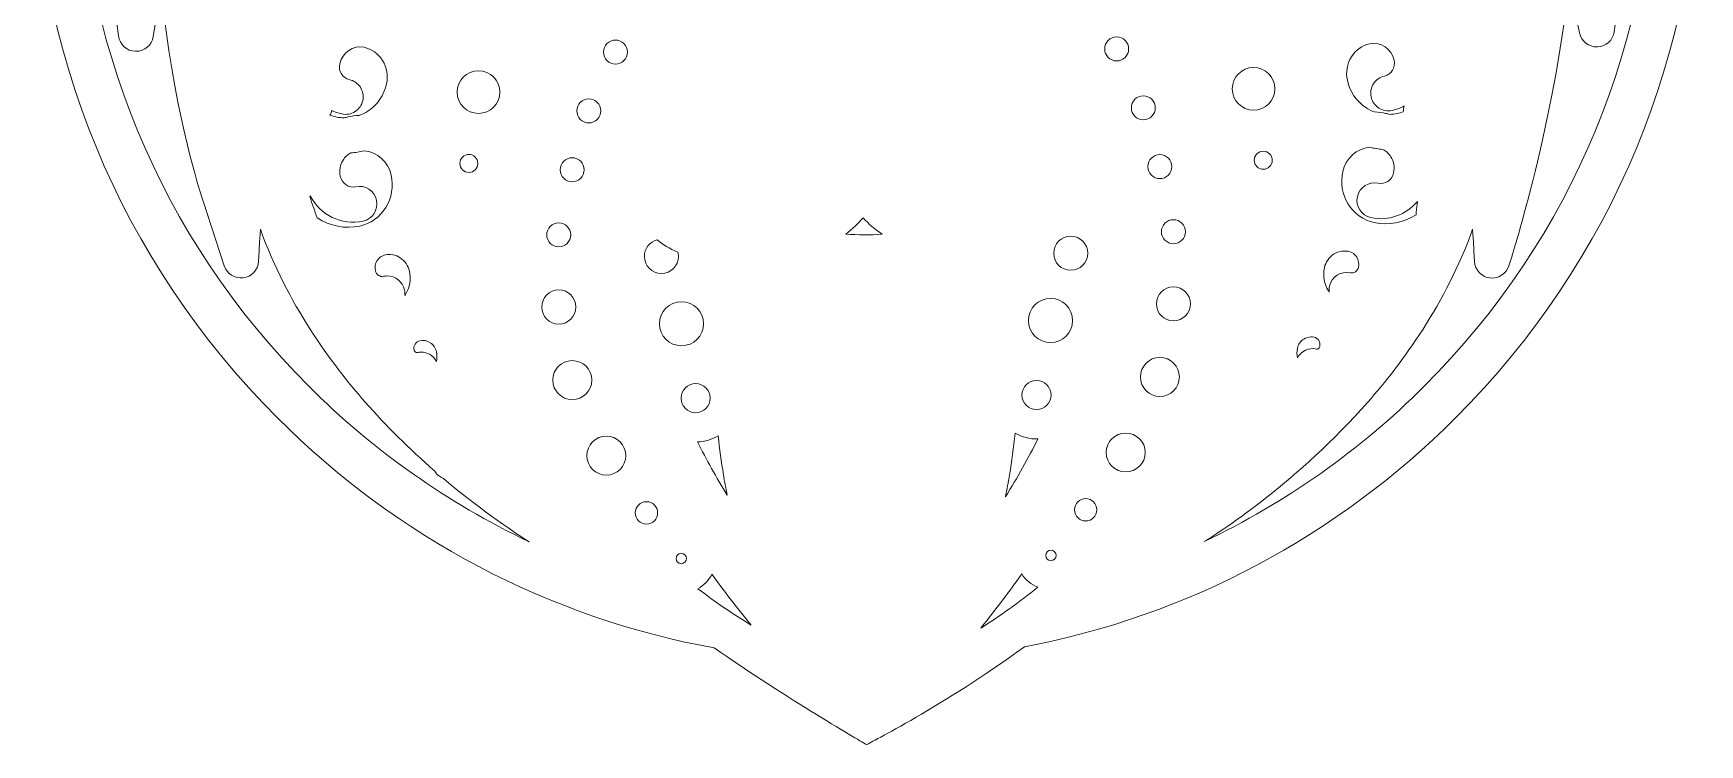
# Model space of a CAD drawing. Header units: millimetres. Extents: x 12 to 1208, y -339 to -12.
# Drawn here: x 924.1 to 1208.4, y -339.2 to -217.9 of the extents above; entities that cross this region are included whole.
import ezdxf

# ---------------------------------------------------------------- set-up
doc = ezdxf.new("R2010")
doc.units = ezdxf.units.MM
doc.header["$MEASUREMENT"] = 0
doc.layers.add('Layer 1', color=7, linetype='Continuous')

msp = doc.modelspace()

# ---------------------------------------------------------------- linework, layer by layer
at = {"layer": 'Layer 1', "lineweight": 0}
for points, knots in [([(1193.37, -119.29), (1193.37, -119.29), (1196.27, -120.38), (1196.27, -120.38), (1196.27, -120.38), (1195.59, -119.48), (1195.59, -119.48), (1187.51, -108.81), (1182.37, -102.26), (1170.65, -91.47), (1164.73, -86.02), (1155.32, -78.9), (1143.41, -74.96), (1152.22, -75.4), (1158.07, -76.81), (1158.13, -76.82), (1158.13, -76.82), (1165.46, -78.61), (1165.46, -78.61), (1165.46, -78.61), (1159.82, -73.47), (1159.82, -73.47), (1159.72, -73.38), (1149.64, -64.37), (1135.31, -58.65), (1135.31, -58.65), (1134.03, -57.95), (1134.03, -57.95), (1115.3, -47.76), (1094.91, -42.05), (1073.42, -40.99), (1070.67, -38.58), (1067.59, -36.71), (1064.86, -35.06), (1064.86, -35.06), (1049.9, -25.98), (1049.9, -25.98), (1049.9, -25.98), (1055.11, -33.5), (1055.11, -33.5), (1056.73, -35.84), (1057.69, -38.51), (1057.83, -41.06), (1036.29, -42.3), (1015.89, -48.22), (997.21, -58.63), (982.67, -64.42), (972.74, -73.38), (972.64, -73.47), (972.64, -73.47), (967, -78.61), (967, -78.61), (967, -78.61), (974.33, -76.83), (974.33, -76.83), (974.39, -76.81), (980.01, -75.47), (988.45, -75), (973.58, -79.15), (963.74, -86.71), (959.06, -91.02), (947.24, -101.9), (933.43, -119.75), (933.29, -119.93), (933.29, -119.93), (932.63, -120.79), (932.63, -120.79), (932.63, -120.79), (933.65, -120.44), (933.65, -120.44), (933.65, -120.44), (936.04, -119.64), (939.5, -118.47), (929.42, -138.23), (924.1, -160.5), (924.1, -182.93), (924.1, -220.9), (938.89, -256.59), (965.73, -283.43), (986.22, -303.93), (1011.99, -317.5), (1040.25, -322.69), (1052.45, -331.13), (1065.93, -339.01), (1066.07, -339.09), (1066.07, -339.09), (1066.22, -339.18), (1066.22, -339.18), (1066.22, -339.18), (1066.38, -339.1), (1066.38, -339.1), (1066.51, -339.03), (1079.47, -332.46), (1093.16, -322.51), (1121.05, -317.19), (1146.48, -303.68), (1166.73, -283.43), (1193.58, -256.59), (1208.36, -220.9), (1208.36, -182.93), (1208.36, -160.5), (1203.32, -139.09), (1193.37, -119.29)], [0, 0, 0, 0, 1, 1, 1, 2, 2, 2, 3, 3, 3, 4, 4, 4, 5, 5, 5, 6, 6, 6, 7, 7, 7, 8, 8, 8, 9, 9, 9, 10, 10, 10, 11, 11, 11, 12, 12, 12, 13, 13, 13, 14, 14, 14, 15, 15, 15, 16, 16, 16, 17, 17, 17, 18, 18, 18, 19, 19, 19, 20, 20, 20, 21, 21, 21, 22, 22, 22, 23, 23, 23, 24, 24, 24, 25, 25, 25, 26, 26, 26, 27, 27, 27, 28, 28, 28, 29, 29, 29, 30, 30, 30, 31, 31, 31, 32, 32, 32, 33, 33, 33, 34, 34, 34, 34]), ([(971.1, -278.06), (945.69, -252.65), (931.7, -218.87), (931.7, -182.93), (931.7, -160.46), (937.31, -138.27), (947.93, -118.75), (949.28, -118.29), (950.57, -117.84), (951.78, -117.42), (950.65, -118.99), (949.58, -120.63), (948.59, -122.32), (942.8, -132.15), (938.93, -144.33), (937.08, -158.53), (934.08, -181.7), (938.3, -215.77), (938.34, -216.11), (938.34, -216.11), (938.62, -218.3), (938.62, -218.3), (938.81, -219.77), (940.06, -220.9), (941.52, -220.93), (941.52, -220.93), (941.6, -220.93), (941.6, -220.93), (943.07, -220.93), (944.31, -219.88), (944.56, -218.43), (944.56, -218.43), (945.64, -212.02), (945.64, -212.02), (945.67, -211.91), (945.78, -211.4), (945.96, -210.59), (947.73, -229.64), (952.35, -244.21), (952.41, -244.37), (952.41, -244.37), (956.66, -257.51), (956.66, -257.51), (957.1, -258.88), (958.46, -259.74), (959.9, -259.57), (961.33, -259.38), (962.43, -258.2), (962.51, -256.76), (962.51, -256.76), (962.61, -255), (962.61, -255), (962.61, -254.97), (962.69, -253.52), (962.84, -251.29), (967.4, -263.96), (974.9, -274.15), (980.71, -280.76), (984.24, -284.77), (988.23, -288.71), (992.55, -292.48), (992.89, -293.07), (993.43, -293.53), (994.07, -293.78), (1000.97, -299.62), (1006.76, -303.38), (1008.66, -304.56), (994.79, -297.97), (982, -288.96), (971.1, -278.06)], [0, 0, 0, 0, 1, 1, 1, 2, 2, 2, 3, 3, 3, 4, 4, 4, 5, 5, 5, 6, 6, 6, 7, 7, 7, 8, 8, 8, 9, 9, 9, 10, 10, 10, 11, 11, 11, 12, 12, 12, 13, 13, 13, 14, 14, 14, 15, 15, 15, 16, 16, 16, 17, 17, 17, 18, 18, 18, 19, 19, 19, 20, 20, 20, 21, 21, 21, 22, 22, 22, 23, 23, 23, 23]), ([(1161.36, -278.06), (1150.47, -288.95), (1137.7, -297.94), (1123.86, -304.54), (1127, -302.59), (1139.93, -294.18), (1151.75, -280.76), (1157.57, -274.15), (1165.07, -263.95), (1169.63, -251.29), (1169.77, -253.45), (1169.85, -254.89), (1169.86, -254.99), (1169.86, -254.99), (1169.95, -256.78), (1169.95, -256.78), (1170.04, -258.23), (1171.14, -259.41), (1172.59, -259.59), (1174.02, -259.76), (1175.37, -258.89), (1175.81, -257.52), (1175.81, -257.52), (1176.35, -255.81), (1176.35, -255.81), (1176.43, -255.57), (1183.49, -233.13), (1186.09, -209.44), (1186.91, -213.2), (1187.47, -215.87), (1187.48, -215.91), (1187.48, -215.91), (1187.87, -217.8), (1187.87, -217.8), (1188.17, -219.22), (1189.45, -220.21), (1190.92, -220.18), (1192.38, -220.13), (1193.59, -219.03), (1193.78, -217.58), (1193.78, -217.58), (1194.03, -215.67), (1194.03, -215.67), (1194.08, -215.34), (1198.45, -182.17), (1195.38, -158.53), (1193.54, -144.33), (1189.67, -132.15), (1183.88, -122.33), (1183.81, -122.21), (1183.75, -122.1), (1183.68, -122), (1183.68, -122), (1183.61, -121.88), (1183.61, -121.88), (1183.3, -121.26), (1182.93, -120.67), (1182.52, -120.12), (1182.01, -119.34), (1181.49, -118.57), (1180.96, -117.81), (1182.34, -118.34), (1183.65, -118.83), (1184.8, -119.27), (1195.24, -138.66), (1200.76, -160.66), (1200.76, -182.93), (1200.76, -218.87), (1186.77, -252.65), (1161.36, -278.06)], [0, 0, 0, 0, 1, 1, 1, 2, 2, 2, 3, 3, 3, 4, 4, 4, 5, 5, 5, 6, 6, 6, 7, 7, 7, 8, 8, 8, 9, 9, 9, 10, 10, 10, 11, 11, 11, 12, 12, 12, 13, 13, 13, 14, 14, 14, 15, 15, 15, 16, 16, 16, 17, 17, 17, 18, 18, 18, 19, 19, 19, 20, 20, 20, 21, 21, 21, 22, 22, 22, 23, 23, 23, 23]), ([(1108.91, -218.48), (1110.04, -218.48), (1110.95, -219.39), (1110.95, -220.52), (1110.95, -221.65), (1110.04, -222.57), (1108.91, -222.57), (1107.78, -222.57), (1106.86, -221.65), (1106.86, -220.52), (1106.86, -219.39), (1107.78, -218.48), (1108.91, -218.48)], [0, 0, 0, 0, 1, 1, 1, 2, 2, 2, 3, 3, 3, 4, 4, 4, 4]), ([(979.89, -227.06), (979.45, -226.38), (978.78, -225.92), (978, -225.75), (976.84, -225.49), (976.11, -224.28), (976.38, -223.05), (976.8, -221.1), (978.66, -219.84), (980.52, -220.24), (981.83, -220.53), (982.95, -221.32), (983.67, -222.48), (984.41, -223.67), (984.65, -225.08), (984.35, -226.47), (983.93, -228.4), (982.81, -230.05), (981.19, -231.12), (980.73, -231.43), (980.23, -231.68), (979.71, -231.87), (979.07, -231.9), (978.42, -231.98), (977.78, -232.12), (977.56, -232.16), (977.34, -232.22), (977.11, -232.29), (976.69, -232.28), (976.27, -232.23), (975.87, -232.14), (975.47, -232.05), (975.08, -231.94), (974.7, -231.8), (974.86, -231.58), (974.95, -231.31), (974.97, -231), (975.52, -231.27), (976.11, -231.48), (976.72, -231.61), (977.51, -231.78), (978.31, -231.64), (978.98, -231.2), (979.66, -230.77), (980.13, -230.1), (980.3, -229.32), (980.47, -228.53), (980.32, -227.73), (979.89, -227.06)], [0, 0, 0, 0, 1, 1, 1, 2, 2, 2, 3, 3, 3, 4, 4, 4, 5, 5, 5, 6, 6, 6, 7, 7, 7, 8, 8, 8, 9, 9, 9, 10, 10, 10, 11, 11, 11, 12, 12, 12, 13, 13, 13, 14, 14, 14, 15, 15, 15, 16, 16, 16, 16]), ([(1023.4, -223.1), (1022.28, -223.1), (1021.36, -222.19), (1021.36, -221.06), (1021.36, -219.93), (1022.28, -219.01), (1023.4, -219.01), (1024.53, -219.01), (1025.45, -219.93), (1025.45, -221.06), (1025.45, -222.19), (1024.53, -223.1), (1023.4, -223.1)], [0, 0, 0, 0, 1, 1, 1, 2, 2, 2, 3, 3, 3, 4, 4, 4, 4]), ([(1152.31, -228.72), (1152.48, -229.5), (1152.95, -230.17), (1153.62, -230.6), (1154.3, -231.04), (1155.1, -231.18), (1155.88, -231.01), (1156.61, -230.85), (1157.31, -230.59), (1157.95, -230.25), (1157.88, -230.58), (1157.82, -230.91), (1157.78, -231.25), (1157.44, -231.36), (1157.09, -231.46), (1156.74, -231.54), (1156.34, -231.63), (1155.92, -231.68), (1155.5, -231.69), (1155.27, -231.62), (1155.04, -231.56), (1154.82, -231.52), (1154.19, -231.38), (1153.54, -231.3), (1152.9, -231.27), (1152.38, -231.08), (1151.88, -230.83), (1151.42, -230.53), (1149.8, -229.46), (1148.68, -227.8), (1148.26, -225.87), (1147.95, -224.48), (1148.2, -223.07), (1148.94, -221.88), (1149.66, -220.73), (1150.78, -219.93), (1152.09, -219.65), (1153.95, -219.24), (1155.81, -220.5), (1156.23, -222.45), (1156.5, -223.68), (1155.77, -224.89), (1154.61, -225.15), (1153.82, -225.32), (1153.15, -225.78), (1152.72, -226.46), (1152.29, -227.13), (1152.14, -227.93), (1152.31, -228.72)], [0, 0, 0, 0, 1, 1, 1, 2, 2, 2, 3, 3, 3, 4, 4, 4, 5, 5, 5, 6, 6, 6, 7, 7, 7, 8, 8, 8, 9, 9, 9, 10, 10, 10, 11, 11, 11, 12, 12, 12, 13, 13, 13, 14, 14, 14, 15, 15, 15, 16, 16, 16, 16]), ([(996.4, -227.88), (996.4, -225.87), (998.03, -224.24), (1000.04, -224.24), (1002.05, -224.24), (1003.68, -225.87), (1003.68, -227.88), (1003.68, -229.89), (1002.05, -231.52), (1000.04, -231.52), (998.03, -231.52), (996.4, -229.89), (996.4, -227.88)], [0, 0, 0, 0, 1, 1, 1, 2, 2, 2, 3, 3, 3, 4, 4, 4, 4]), ([(1132.27, -230.98), (1130.26, -230.98), (1128.63, -229.35), (1128.63, -227.34), (1128.63, -225.34), (1130.26, -223.7), (1132.27, -223.7), (1134.28, -223.7), (1135.91, -225.34), (1135.91, -227.34), (1135.91, -229.35), (1134.28, -230.98), (1132.27, -230.98)], [0, 0, 0, 0, 1, 1, 1, 2, 2, 2, 3, 3, 3, 4, 4, 4, 4]), ([(1016.81, -231.09), (1016.81, -229.96), (1017.73, -229.05), (1018.86, -229.05), (1019.99, -229.05), (1020.9, -229.96), (1020.9, -231.09), (1020.9, -232.22), (1019.99, -233.14), (1018.86, -233.14), (1017.73, -233.14), (1016.81, -232.22), (1016.81, -231.09)], [0, 0, 0, 0, 1, 1, 1, 2, 2, 2, 3, 3, 3, 4, 4, 4, 4]), ([(1113.45, -228.51), (1114.58, -228.51), (1115.5, -229.43), (1115.5, -230.56), (1115.5, -231.69), (1114.58, -232.6), (1113.45, -232.6), (1112.32, -232.6), (1111.41, -231.69), (1111.41, -230.56), (1111.41, -229.43), (1112.32, -228.51), (1113.45, -228.51)], [0, 0, 0, 0, 1, 1, 1, 2, 2, 2, 3, 3, 3, 4, 4, 4, 4]), ([(980.35, -249.89), (981.97, -249.54), (982.99, -247.93), (982.64, -246.32), (982.29, -244.7), (980.68, -243.68), (979.07, -244.03), (978.52, -244.15), (977.94, -244.04), (977.46, -243.71), (976.95, -243.38), (976.6, -242.86), (976.46, -242.25), (976.25, -241.29), (976.42, -240.32), (976.93, -239.5), (977.26, -238.96), (977.73, -238.54), (978.29, -238.26), (979.05, -238.2), (979.8, -238.08), (980.54, -237.89), (982.76, -238.09), (984.65, -239.77), (985.14, -242.05), (985.56, -243.97), (985.23, -245.93), (984.21, -247.58), (983.19, -249.21), (981.62, -250.33), (979.79, -250.73), (977.32, -251.27), (974.69, -250.76), (972.54, -249.33), (972.08, -248.14), (971.66, -246.94), (971.28, -245.74), (971.3, -245.68), (971.32, -245.63), (971.34, -245.57), (973.01, -248.82), (976.67, -250.69), (980.35, -249.89)], [0, 0, 0, 0, 1, 1, 1, 2, 2, 2, 3, 3, 3, 4, 4, 4, 5, 5, 5, 6, 6, 6, 7, 7, 7, 8, 8, 8, 9, 9, 9, 10, 10, 10, 11, 11, 11, 12, 12, 12, 13, 13, 13, 14, 14, 14, 14]), ([(999.93, -240.04), (999.93, -240.89), (999.24, -241.58), (998.4, -241.58), (997.55, -241.58), (996.86, -240.89), (996.86, -240.04), (996.86, -239.2), (997.55, -238.51), (998.4, -238.51), (999.24, -238.51), (999.93, -239.2), (999.93, -240.04)], [0, 0, 0, 0, 1, 1, 1, 2, 2, 2, 3, 3, 3, 4, 4, 4, 4]), ([(1116.28, -238.55), (1117.41, -238.55), (1118.32, -239.46), (1118.32, -240.59), (1118.32, -241.72), (1117.41, -242.64), (1116.28, -242.64), (1115.15, -242.64), (1114.23, -241.72), (1114.23, -240.59), (1114.23, -239.46), (1115.15, -238.55), (1116.28, -238.55)], [0, 0, 0, 0, 1, 1, 1, 2, 2, 2, 3, 3, 3, 4, 4, 4, 4]), ([(1135.45, -239.51), (1135.45, -240.35), (1134.76, -241.04), (1133.91, -241.04), (1133.07, -241.04), (1132.38, -240.35), (1132.38, -239.51), (1132.38, -238.66), (1133.07, -237.98), (1133.91, -237.98), (1134.76, -237.98), (1135.45, -238.66), (1135.45, -239.51)], [0, 0, 0, 0, 1, 1, 1, 2, 2, 2, 3, 3, 3, 4, 4, 4, 4]), ([(1159.97, -248.79), (1157.84, -250.17), (1155.26, -250.66), (1152.82, -250.13), (1150.98, -249.73), (1149.42, -248.61), (1148.4, -246.98), (1147.38, -245.33), (1147.04, -243.37), (1147.47, -241.45), (1147.96, -239.17), (1149.84, -237.49), (1152.07, -237.29), (1152.8, -237.48), (1153.56, -237.6), (1154.32, -237.66), (1154.88, -237.94), (1155.34, -238.36), (1155.68, -238.9), (1156.19, -239.72), (1156.35, -240.69), (1156.14, -241.65), (1156.01, -242.26), (1155.66, -242.78), (1155.15, -243.11), (1154.66, -243.44), (1154.09, -243.55), (1153.54, -243.43), (1151.92, -243.08), (1150.32, -244.11), (1149.97, -245.72), (1149.62, -247.34), (1150.64, -248.94), (1152.26, -249.29), (1155.29, -249.95), (1158.31, -248.8), (1160.21, -246.55), (1160.14, -247.15), (1160.06, -247.74), (1159.99, -248.34), (1159.97, -248.5), (1159.96, -248.65), (1159.97, -248.79)], [0, 0, 0, 0, 1, 1, 1, 2, 2, 2, 3, 3, 3, 4, 4, 4, 5, 5, 5, 6, 6, 6, 7, 7, 7, 8, 8, 8, 9, 9, 9, 10, 10, 10, 11, 11, 11, 12, 12, 12, 13, 13, 13, 14, 14, 14, 14]), ([(1013.99, -241.13), (1013.99, -240), (1014.91, -239.08), (1016.03, -239.08), (1017.16, -239.08), (1018.08, -240), (1018.08, -241.13), (1018.08, -242.26), (1017.16, -243.17), (1016.03, -243.17), (1014.91, -243.17), (1013.99, -242.26), (1013.99, -241.13)], [0, 0, 0, 0, 1, 1, 1, 2, 2, 2, 3, 3, 3, 4, 4, 4, 4]), ([(1062.72, -252.09), (1063.82, -251.26), (1064.79, -250.33), (1065.65, -249.32), (1066.59, -250.37), (1067.67, -251.3), (1068.88, -252.11), (1066.84, -252.27), (1064.75, -252.27), (1062.72, -252.09)], [0, 0, 0, 0, 1, 1, 1, 2, 2, 2, 3, 3, 3, 3]), ([(1118.58, -249.65), (1119.71, -249.65), (1120.63, -250.57), (1120.63, -251.69), (1120.63, -252.82), (1119.71, -253.74), (1118.58, -253.74), (1117.45, -253.74), (1116.54, -252.82), (1116.54, -251.69), (1116.54, -250.57), (1117.45, -249.65), (1118.58, -249.65)], [0, 0, 0, 0, 1, 1, 1, 2, 2, 2, 3, 3, 3, 4, 4, 4, 4]), ([(1013.73, -250.18), (1014.86, -250.18), (1015.77, -251.1), (1015.77, -252.23), (1015.77, -253.36), (1014.86, -254.28), (1013.73, -254.28), (1012.6, -254.28), (1011.68, -253.36), (1011.68, -252.23), (1011.68, -251.1), (1012.6, -250.18), (1013.73, -250.18)], [0, 0, 0, 0, 1, 1, 1, 2, 2, 2, 3, 3, 3, 4, 4, 4, 4]), ([(1103.97, -255.37), (1103.97, -256.97), (1102.67, -258.28), (1101.07, -258.28), (1099.46, -258.28), (1098.16, -256.97), (1098.16, -255.37), (1098.16, -253.76), (1099.46, -252.46), (1101.07, -252.46), (1102.67, -252.46), (1103.97, -253.76), (1103.97, -255.37)], [0, 0, 0, 0, 1, 1, 1, 2, 2, 2, 3, 3, 3, 4, 4, 4, 4]), ([(987.41, -261.59), (987.1, -260.19), (985.85, -259.23), (984.48, -259.23), (984.27, -259.23), (984.05, -259.26), (983.84, -259.3), (983.54, -259.37), (983.25, -259.31), (982.99, -259.14), (982.72, -258.96), (982.53, -258.68), (982.46, -258.35), (982.33, -257.76), (982.43, -257.14), (982.75, -256.63), (983.06, -256.13), (983.54, -255.79), (984.1, -255.66), (985, -255.47), (985.92, -255.64), (986.7, -256.15), (987.5, -256.68), (988.05, -257.49), (988.26, -258.43), (988.56, -259.81), (988.32, -261.22), (987.58, -262.4), (987.54, -262.46), (987.5, -262.53), (987.45, -262.59), (987.49, -262.27), (987.48, -261.93), (987.41, -261.59)], [0, 0, 0, 0, 1, 1, 1, 2, 2, 2, 3, 3, 3, 4, 4, 4, 5, 5, 5, 6, 6, 6, 7, 7, 7, 8, 8, 8, 9, 9, 9, 10, 10, 10, 11, 11, 11, 11]), ([(1030.52, -253.09), (1031.43, -253.89), (1032.62, -254.59), (1034.06, -255.16), (1034.12, -255.4), (1034.15, -255.65), (1034.15, -255.9), (1034.15, -257.51), (1032.85, -258.81), (1031.25, -258.81), (1029.64, -258.81), (1028.34, -257.51), (1028.34, -255.9), (1028.34, -254.56), (1029.25, -253.41), (1030.52, -253.09)], [0, 0, 0, 0, 1, 1, 1, 2, 2, 2, 3, 3, 3, 4, 4, 4, 5, 5, 5, 5]), ([(1145.15, -261.99), (1145.11, -261.93), (1145.07, -261.87), (1145.03, -261.8), (1144.29, -260.62), (1144.04, -259.21), (1144.35, -257.83), (1144.55, -256.89), (1145.11, -256.08), (1145.91, -255.55), (1146.47, -255.18), (1147.12, -254.99), (1147.78, -254.99), (1148.02, -254.99), (1148.27, -255.01), (1148.51, -255.07), (1149.07, -255.19), (1149.55, -255.53), (1149.86, -256.03), (1150.18, -256.55), (1150.28, -257.16), (1150.15, -257.75), (1150.08, -258.08), (1149.89, -258.36), (1149.62, -258.54), (1149.36, -258.71), (1149.07, -258.77), (1148.77, -258.7), (1147.15, -258.35), (1145.55, -259.38), (1145.2, -260.99), (1145.13, -261.33), (1145.11, -261.67), (1145.15, -261.99)], [0, 0, 0, 0, 1, 1, 1, 2, 2, 2, 3, 3, 3, 4, 4, 4, 5, 5, 5, 6, 6, 6, 7, 7, 7, 8, 8, 8, 9, 9, 9, 10, 10, 10, 11, 11, 11, 11]), ([(1118.58, -266.91), (1116.98, -266.91), (1115.68, -265.6), (1115.68, -264), (1115.68, -262.4), (1116.98, -261.09), (1118.58, -261.09), (1120.19, -261.09), (1121.49, -262.4), (1121.49, -264), (1121.49, -265.6), (1120.19, -266.91), (1118.58, -266.91)], [0, 0, 0, 0, 1, 1, 1, 2, 2, 2, 3, 3, 3, 4, 4, 4, 4]), ([(1010.82, -264.54), (1010.82, -262.93), (1012.12, -261.63), (1013.73, -261.63), (1015.33, -261.63), (1016.64, -262.93), (1016.64, -264.54), (1016.64, -266.14), (1015.33, -267.44), (1013.73, -267.44), (1012.12, -267.44), (1010.82, -266.14), (1010.82, -264.54)], [0, 0, 0, 0, 1, 1, 1, 2, 2, 2, 3, 3, 3, 4, 4, 4, 4]), ([(1030.92, -267.39), (1030.92, -265.32), (1032.6, -263.63), (1034.68, -263.63), (1036.75, -263.63), (1038.44, -265.32), (1038.44, -267.39), (1038.44, -269.46), (1036.75, -271.15), (1034.68, -271.15), (1032.6, -271.15), (1030.92, -269.46), (1030.92, -267.39)], [0, 0, 0, 0, 1, 1, 1, 2, 2, 2, 3, 3, 3, 4, 4, 4, 4]), ([(1097.63, -270.61), (1095.56, -270.61), (1093.87, -268.93), (1093.87, -266.85), (1093.87, -264.78), (1095.56, -263.09), (1097.63, -263.09), (1099.71, -263.09), (1101.39, -264.78), (1101.39, -266.85), (1101.39, -268.93), (1099.71, -270.61), (1097.63, -270.61)], [0, 0, 0, 0, 1, 1, 1, 2, 2, 2, 3, 3, 3, 4, 4, 4, 4]), ([(1143.55, -271.3), (1143.52, -271.45), (1143.45, -271.56), (1143.33, -271.64), (1143.23, -271.7), (1143.13, -271.72), (1143.02, -271.7), (1141.67, -271.41), (1140.34, -272.07), (1139.73, -273.23), (1139.62, -272.69), (1139.62, -272.14), (1139.74, -271.59), (1139.88, -270.94), (1140.26, -270.38), (1140.81, -270.02), (1141.2, -269.76), (1141.64, -269.63), (1142.09, -269.63), (1142.25, -269.63), (1142.42, -269.65), (1142.58, -269.68), (1142.91, -269.75), (1143.19, -269.96), (1143.38, -270.25), (1143.57, -270.56), (1143.63, -270.94), (1143.55, -271.3)], [0, 0, 0, 0, 1, 1, 1, 2, 2, 2, 3, 3, 3, 4, 4, 4, 5, 5, 5, 6, 6, 6, 7, 7, 7, 8, 8, 8, 9, 9, 9, 9]), ([(992.88, -273.83), (992.36, -272.85), (991.34, -272.23), (990.22, -272.23), (990.01, -272.23), (989.8, -272.25), (989.59, -272.3), (989.48, -272.32), (989.37, -272.3), (989.28, -272.24), (989.16, -272.16), (989.09, -272.05), (989.05, -271.9), (989.05, -271.9), (989.05, -271.9), (989.05, -271.9), (988.97, -271.54), (989.04, -271.16), (989.23, -270.85), (989.42, -270.56), (989.7, -270.35), (990.03, -270.28), (990.64, -270.15), (991.26, -270.27), (991.8, -270.62), (992.35, -270.98), (992.73, -271.54), (992.87, -272.19), (992.99, -272.74), (992.99, -273.29), (992.88, -273.83)], [0, 0, 0, 0, 1, 1, 1, 2, 2, 2, 3, 3, 3, 4, 4, 4, 5, 5, 5, 6, 6, 6, 7, 7, 7, 8, 8, 8, 9, 9, 9, 10, 10, 10, 10]), ([(1016.03, -280.33), (1014.2, -280.33), (1012.71, -278.84), (1012.71, -277), (1012.71, -275.17), (1014.2, -273.68), (1016.03, -273.68), (1017.87, -273.68), (1019.36, -275.17), (1019.36, -277), (1019.36, -278.84), (1017.87, -280.33), (1016.03, -280.33)], [0, 0, 0, 0, 1, 1, 1, 2, 2, 2, 3, 3, 3, 4, 4, 4, 4]), ([(1116.28, -279.79), (1114.45, -279.79), (1112.95, -278.3), (1112.95, -276.47), (1112.95, -274.63), (1114.45, -273.14), (1116.28, -273.14), (1118.11, -273.14), (1119.6, -274.63), (1119.6, -276.47), (1119.6, -278.3), (1118.11, -279.79), (1116.28, -279.79)], [0, 0, 0, 0, 1, 1, 1, 2, 2, 2, 3, 3, 3, 4, 4, 4, 4]), ([(1034.6, -280.09), (1034.6, -278.72), (1035.71, -277.6), (1037.08, -277.6), (1038.45, -277.6), (1039.56, -278.72), (1039.56, -280.09), (1039.56, -281.45), (1038.45, -282.57), (1037.08, -282.57), (1035.71, -282.57), (1034.6, -281.45), (1034.6, -280.09)], [0, 0, 0, 0, 1, 1, 1, 2, 2, 2, 3, 3, 3, 4, 4, 4, 4]), ([(1095.23, -277.07), (1096.6, -277.07), (1097.71, -278.18), (1097.71, -279.55), (1097.71, -280.92), (1096.6, -282.03), (1095.23, -282.03), (1093.86, -282.03), (1092.75, -280.92), (1092.75, -279.55), (1092.75, -278.18), (1093.86, -277.07), (1095.23, -277.07)], [0, 0, 0, 0, 1, 1, 1, 2, 2, 2, 3, 3, 3, 4, 4, 4, 4]), ([(1021.86, -293.21), (1020.02, -293.21), (1018.53, -291.72), (1018.53, -289.89), (1018.53, -288.05), (1020.02, -286.56), (1021.86, -286.56), (1023.69, -286.56), (1025.18, -288.05), (1025.18, -289.89), (1025.18, -291.72), (1023.69, -293.21), (1021.86, -293.21)], [0, 0, 0, 0, 1, 1, 1, 2, 2, 2, 3, 3, 3, 4, 4, 4, 4]), ([(1040.94, -286.49), (1041.17, -288.76), (1041.47, -290.98), (1041.83, -293.14), (1042.02, -294.3), (1042.24, -295.46), (1042.48, -296.62), (1040.62, -293.58), (1038.92, -290.55), (1037.41, -287.56), (1038.67, -287.51), (1039.88, -287.14), (1040.94, -286.49)], [0, 0, 0, 0, 1, 1, 1, 2, 2, 2, 3, 3, 3, 4, 4, 4, 4]), ([(1089.93, -296.93), (1090.19, -295.67), (1090.43, -294.4), (1090.64, -293.14), (1091.02, -290.85), (1091.33, -288.48), (1091.57, -286.07), (1092.75, -286.74), (1094.1, -287.08), (1095.48, -287.03), (1093.84, -290.29), (1091.98, -293.6), (1089.93, -296.93)], [0, 0, 0, 0, 1, 1, 1, 2, 2, 2, 3, 3, 3, 4, 4, 4, 4]), ([(1110.45, -292.67), (1108.62, -292.67), (1107.13, -291.18), (1107.13, -289.35), (1107.13, -287.52), (1108.62, -286.03), (1110.45, -286.03), (1112.29, -286.03), (1113.78, -287.52), (1113.78, -289.35), (1113.78, -291.18), (1112.29, -292.67), (1110.45, -292.67)], [0, 0, 0, 0, 1, 1, 1, 2, 2, 2, 3, 3, 3, 4, 4, 4, 4]), ([(1028.69, -301.56), (1027.64, -301.56), (1026.79, -300.7), (1026.79, -299.65), (1026.79, -298.61), (1027.64, -297.75), (1028.69, -297.75), (1029.74, -297.75), (1030.6, -298.61), (1030.6, -299.65), (1030.6, -300.7), (1029.74, -301.56), (1028.69, -301.56)], [0, 0, 0, 0, 1, 1, 1, 2, 2, 2, 3, 3, 3, 4, 4, 4, 4]), ([(1103.62, -301.02), (1102.57, -301.02), (1101.72, -300.17), (1101.72, -299.12), (1101.72, -298.07), (1102.57, -297.22), (1103.62, -297.22), (1104.67, -297.22), (1105.52, -298.07), (1105.52, -299.12), (1105.52, -300.17), (1104.67, -301.02), (1103.62, -301.02)], [0, 0, 0, 0, 1, 1, 1, 2, 2, 2, 3, 3, 3, 4, 4, 4, 4]), ([(1034.63, -308.32), (1034.14, -308.32), (1033.75, -307.92), (1033.75, -307.44), (1033.75, -306.95), (1034.14, -306.56), (1034.63, -306.56), (1035.11, -306.56), (1035.51, -306.95), (1035.51, -307.44), (1035.51, -307.92), (1035.11, -308.32), (1034.63, -308.32)], [0, 0, 0, 0, 1, 1, 1, 2, 2, 2, 3, 3, 3, 4, 4, 4, 4]), ([(1097.69, -307.78), (1097.2, -307.78), (1096.8, -307.39), (1096.8, -306.9), (1096.8, -306.41), (1097.2, -306.02), (1097.69, -306.02), (1098.17, -306.02), (1098.57, -306.41), (1098.57, -306.9), (1098.57, -307.39), (1098.17, -307.78), (1097.69, -307.78)], [0, 0, 0, 0, 1, 1, 1, 2, 2, 2, 3, 3, 3, 4, 4, 4, 4]), ([(1037.48, -312.58), (1038.51, -312.01), (1039.34, -311.14), (1039.87, -310.1), (1041.8, -312.84), (1044.02, -315.72), (1046.57, -318.8), (1043.46, -316.91), (1040.39, -314.81), (1037.48, -312.58)], [0, 0, 0, 0, 1, 1, 1, 2, 2, 2, 3, 3, 3, 3]), ([(1085.72, -319.3), (1088.32, -316.07), (1090.67, -312.98), (1092.72, -310.06), (1093.37, -311.09), (1094.33, -311.89), (1095.45, -312.34), (1092.3, -314.88), (1089.01, -317.22), (1085.72, -319.3)], [0, 0, 0, 0, 1, 1, 1, 2, 2, 2, 3, 3, 3, 3])]:
    msp.add_open_spline(points, degree=3, knots=knots, dxfattribs=at)

doc.saveas('drawing.dxf')
